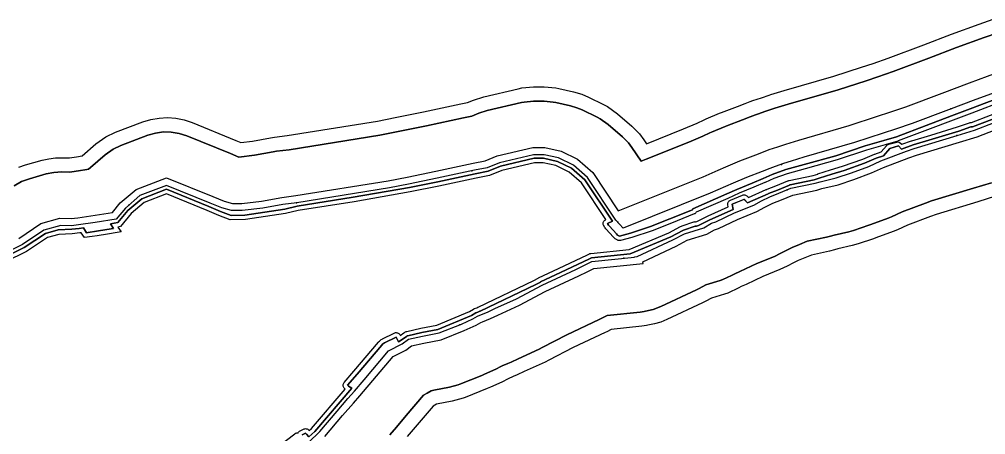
# Model space of a CAD drawing. Header units: inches. Extents: x 87989 to 118156, y 435697 to 451526.
# Drawn here: x 94006 to 94547, y 444870 to 445103 of the extents above; entities that cross this region are included whole.
import ezdxf

# ---------------------------------------------------------------- set-up
doc = ezdxf.new("R2010")
doc.units = ezdxf.units.IN
doc.header["$MEASUREMENT"] = 0
for name, color, linetype, true_color in [('As_waterkering_BWK', 7, 'Continuous', 0x7b8981), ('Beschermingszone_BWK', 7, 'Continuous', 0xcf890d), ('Grens_bebouwingsvrije_zone_BWK', 7, 'Continuous', 0x6789ae), ('Kernzone_BWK', 7, 'Continuous', 0xcb89af), ('Referentiepunten_BWK', 7, 'Continuous', 0x178980)]:
    doc.layers.add(name, color=color, linetype=linetype, true_color=true_color)

msp = doc.modelspace()

# ---------------------------------------------------------------- linework, layer by layer
at = {"layer": 'As_waterkering_BWK'}
for points in [[(94556.6497, 445063.5734), (94541.6177, 445058.1117), (94526.2696, 445052.2907), (94505.9216, 445044.6347), (94496.6933, 445041.4207), (94489.7748, 445039.1388), (94473.6199, 445033.8901), (94445.3022, 445025.6866), (94438.1498, 445023.5101), (94433.9153, 445022.1107), (94429.3264, 445020.5544), (94426.2982, 445019.3807), (94421.9305, 445017.751), (94413.1892, 445014.3912), (94405.6328, 445011.2248), (94401.3825, 445009.2768), (94392.8111, 445005.5481), (94344.002, 444986.017)], [(94198.8481, 444900.8867), (94212.6478, 444917.138), (94220.2019, 444920.973), (94223.824, 444923.6284), (94231.628, 444925.3843), (94240.9928, 444927.1603), (94253.4044, 444932.1372), (94259.8147, 444935.0847), (94262.5197, 444936.67), (94263.7218, 444937.1715), (94268.0557, 444938.8967), (94272.1562, 444940.8349), (94284.2039, 444946.3279), (94298.599, 444953.9562), (94317.4969, 444962.784), (94322.0982, 444965.0675), (94326.4598, 444967.2012), (94350.4477, 444969.7), (94350.4141, 444969.8733), (94351.9907, 444970.002), (94371.9109, 444979.3505), (94378.3567, 444982.833), (94389.2854, 444986.2059), (94393.5331, 444988.6814), (94396.0503, 444989.5066), (94406.4844, 444994.5268), (94417.19, 444998.8373), (94421.5522, 445001.2235), (94426.3276, 445003.5354), (94431.2099, 445005.4711), (94437.9661, 445008.2804), (94451.5745, 445011.1535), (94454.4323, 445011.9823), (94463.3654, 445014.0983), (94471.9302, 445016.9489), (94481.6815, 445020.5943), (94488.4124, 445023.6422), (94502.7414, 445029.0918), (94507.1767, 445030.6833), (94531.3059, 445037.8994), (94541.014, 445040.9701), (94562.1417, 445049.1646)], [(94344.002, 444986.017), (94340.047, 444990.439), (94324.049, 445014.4319), (94316.2437, 445021.1788), (94307.9093, 445025.2798), (94299.7072, 445027.1319), (94293.8864, 445027.1319), (94274.7041, 445022.634), (94267.9093, 445019.832), (94260.7673, 445018.4115), (94239.8919, 445013.9152), (94223.8704, 445010.6906), (94213.1577, 445008.4951), (94161.1763, 445000.2107), (94153.4001, 444999.2527), (94142.1064, 444997.1697), (94130.5435, 444995.7491), (94124.5781, 444995.8026), (94119.1586, 444997.2546), (94112.6021, 444999.9809), (94088.2, 445009.928), (94073.232, 445004.211), (94065.1536, 444997.234), (94059.949, 444990.962), (94048.1174, 444989.1283)], [(94048.1174, 444989.1283), (94038.9598, 444987.7089), (94034.9911, 444987.3121), (94028.9057, 444987.4444), (94019.5129, 444984.7985), (94007.4744, 444976.7287), (93995.8327, 444971.0402)], [(94167.6686, 444865.8088), (94174.0773, 444871.9005), (94183.7833, 444883.3943), (94189.8553, 444890.3909), (94193.4841, 444894.5697), (94198.8481, 444900.8867)]]:
    msp.add_lwpolyline(points, dxfattribs=at)
at = {"layer": 'Beschermingszone_BWK'}
for points in [[(94005.4217, 445020.0893), (94009.2097, 445021.3751), (94018.6024, 445024.0209), (94022.2594, 445024.8586), (94025.9812, 445025.3317), (94029.7315, 445025.4354), (94033.8319, 445025.3857), (94037.7186, 445025.9703), (94040.8517, 445026.4559), (94048.6, 445033.1452), (94054.232, 445037.12), (94059.6733, 445039.7098), (94074.9223, 445045.5315), (94079.4279, 445046.901), (94084.0683, 445047.7025), (94088.7722, 445047.9237), (94093.4674, 445047.5613), (94098.0817, 445046.6208), (94102.5441, 445045.1167), (94127.0691, 445035.119), (94129.8751, 445033.9527), (94136.3381, 445034.7468), (94146.5078, 445036.6224), (94148.7538, 445036.9676), (94155.8611, 445037.8431), (94206.3494, 445045.8896), (94216.307, 445047.9303), (94232.1421, 445051.1174), (94253.0602, 445055.6205), (94256.8549, 445056.3777), (94260.2173, 445057.7642), (94266.029, 445059.6305), (94285.2113, 445064.1285), (94287.2878, 445064.5546), (94293.8864, 445065.1319), (94299.7072, 445065.1319), (94306.3059, 445064.5546), (94308.0772, 445064.1987), (94316.2793, 445062.3466), (94320.9061, 445060.9882), (94324.6866, 445059.3756), (94333.021, 445055.2746), (94335.2437, 445054.0878), (94340.8818, 445050.1078), (94348.8992, 445043.1802), (94353.1586, 445038.8578), (94355.6652, 445035.513), (94357.1508, 445033.285), (94377.7845, 445041.5416), (94385.4776, 445044.8883), (94389.3836, 445046.6785), (94390.5605, 445047.1946), (94398.1169, 445050.361), (94399.1972, 445050.7948), (94408.1174, 445054.2223), (94412.4337, 445055.8339), (94415.2326, 445056.9187), (94416.8004, 445057.4881), (94421.5335, 445059.0927), (94425.9122, 445060.5404), (94426.7959, 445060.8208), (94434.1993, 445063.0718), (94462.1655, 445071.1754), (94477.6414, 445076.2033), (94484.171, 445078.3571), (94492.639, 445081.3063), (94512.4877, 445088.7744), (94528.0435, 445094.6722), (94543.6199, 445100.3311), (94551.4764, 445103.0477)], [(94554.0417, 445095.4703), (94546.2927, 445092.7911), (94530.828, 445087.1726), (94515.3147, 445081.2905), (94495.3636, 445073.784), (94486.7397, 445070.7804), (94480.1303, 445068.6003), (94464.5151, 445063.5271), (94436.4769, 445055.4031), (94429.1249, 445053.1673), (94428.4225, 445052.9444), (94424.0734, 445051.5066), (94419.3699, 445049.9119), (94418.1237, 445049.4594), (94415.2777, 445048.3563), (94410.9508, 445046.741), (94402.0674, 445043.3274), (94401.2087, 445042.9825), (94393.6523, 445039.8162), (94392.7168, 445039.4059), (94388.7401, 445037.5834), (94380.8669, 445034.1583), (94356.8897, 445024.5638), (94354.096, 445023.4459), (94349.0091, 445031.0749), (94347.0303, 445033.7155), (94343.6676, 445037.1279), (94335.6948, 445044.0175), (94331.2437, 445047.1596), (94329.489, 445048.0965), (94321.1546, 445052.1976), (94318.1699, 445053.4706), (94314.5172, 445054.5431), (94306.3151, 445056.3952), (94304.9167, 445056.6762), (94299.7072, 445057.1319), (94293.8864, 445057.1319), (94288.6769, 445056.6762), (94287.0377, 445056.3397), (94267.8553, 445051.8418), (94263.2671, 445050.3684), (94259.1821, 445048.6839), (94254.6828, 445047.787), (94233.7736, 445043.2854), (94217.8993, 445040.0903), (94207.7827, 445038.0171), (94156.9801, 445029.9205), (94149.732, 445029.0276), (94147.9588, 445028.7551), (94137.5525, 445026.8358), (94128.7837, 445025.7661), (94124.0234, 445027.7215), (94099.5243, 445037.7086), (94095.2806, 445039.0806), (94090.8803, 445039.8081), (94086.4208, 445039.8751), (94082.0006, 445039.28), (94077.7176, 445038.0361), (94062.5278, 445032.2363), (94058.232, 445030.1918), (94053.7857, 445027.0538), (94045.5446, 445019.9383), (94044.5612, 445018.9353), (94043.5227, 445018.7743), (94038.9439, 445018.0646), (94035.1671, 445017.4793), (94033.8202, 445017.3446), (94029.5577, 445017.4373), (94025.1232, 445017.2049), (94020.7715, 445016.3206), (94011.3788, 445013.6747), (94006.9372, 445012.0355), (94002.8088, 445009.7178)], [(94213.2648, 444870.0686), (94217.0024, 444874.3741), (94222.4783, 444880.8214), (94232.2415, 444892.3191), (94234.235, 444893.3312), (94236.4538, 444894.6951), (94237.9203, 444895.0251), (94246.7686, 444896.7031), (94251.5954, 444898.0298), (94252.5303, 444898.3873), (94264.942, 444903.3642), (94266.3551, 444903.9719), (94272.7654, 444906.9194), (94275.4891, 444908.3393), (94276.2896, 444908.8085), (94279.5213, 444910.095), (94281.3032, 444910.8699), (94285.2108, 444912.7169), (94297.0643, 444918.1214), (94298.7193, 444918.9363), (94312.4255, 444926.1995), (94330.617, 444934.6973), (94331.2779, 444935.0156), (94335.1538, 444936.9391), (94353.6594, 444938.8668), (94355.8308, 444939.1709), (94356.5739, 444939.37), (94360.9635, 444940.3329), (94365.1607, 444941.9387), (94385.0809, 444951.2872), (94386.6462, 444952.0765), (94390.4108, 444954.1104), (94398.4275, 444956.5846), (94399.888, 444957.0755), (94404.8398, 444959.3907), (94406.5558, 444960.3906), (94409.4906, 444961.5717), (94419.0074, 444966.1505), (94428.7687, 444970.0808), (94432.067, 444971.6404), (94435.7536, 444973.657), (94438.8113, 444975.1373), (94442.8737, 444976.7502), (94447.1987, 444978.5463), (94457.9783, 444980.8222), (94460.2088, 444981.3802), (94462.3271, 444981.9945), (94470.5107, 444983.933), (94473.1548, 444984.6846), (94481.7197, 444987.5352), (94482.7853, 444987.9115), (94492.5367, 444991.5569), (94494.4694, 444992.3547), (94500.3276, 444995.0075), (94513.4872, 445000.0124), (94516.8598, 445001.2225), (94540.4215, 445008.2709), (94550.363, 445011.4135)], [(94552.7757, 445003.786), (94542.7739, 445000.6249), (94519.3586, 444993.6197), (94516.2603, 444992.508), (94503.4025, 444987.6179), (94497.7695, 444985.0671), (94495.338, 444984.0634), (94485.5867, 444980.418), (94484.246, 444979.9445), (94475.6812, 444977.094), (94472.3547, 444976.1485), (94464.3644, 444974.2558), (94462.4371, 444973.6968), (94459.6309, 444972.9947), (94449.5813, 444970.873), (94445.8837, 444969.3384), (94442.0329, 444967.8087), (94439.4185, 444966.543), (94435.9062, 444964.6218), (94431.7567, 444962.6598), (94422.2392, 444958.8276), (94412.9591, 444954.3627), (94410.1853, 444953.2464), (94408.8539, 444952.4707), (94402.6242, 444949.5579), (94400.7868, 444948.9404), (94393.5216, 444946.6981), (94390.4489, 444945.0381), (94388.4796, 444944.045), (94368.5595, 444934.6965), (94365.1373, 444933.2849), (94361.5939, 444932.2132), (94357.963, 444931.4916), (94357.2199, 444931.2925), (94354.4883, 444930.9098), (94337.4178, 444929.1317), (94334.8343, 444927.8496), (94334.0028, 444927.4491), (94315.9937, 444919.0365), (94302.4653, 444911.8675), (94300.3832, 444910.8423), (94288.5798, 444905.4606), (94284.7219, 444903.6371), (94282.4802, 444902.6623), (94279.6729, 444901.5186), (94276.1075, 444899.651), (94269.6972, 444896.7035), (94267.9194, 444895.9389), (94255.5077, 444890.962), (94254.3316, 444890.5123), (94248.2592, 444888.8432), (94239.4867, 444887.1775), (94237.5772, 444886.056), (94228.5764, 444875.6432), (94223.0716, 444869.1623)]]:
    msp.add_lwpolyline(points, dxfattribs=at)
for points in [[(93996.7773, 444969.2754, 0), (94008.4746, 444974.9922, 0), (94020.3613, 444982.959, 0), (94027.4102, 444984.9453, 0), (94035.0684, 444985.3105, 0), (94039.2129, 444985.7246, 0), (94041.6016, 444986.0937, 0), (94043.3984, 444983.3379, 0), (94044.3047, 444983.4785, 0), (94048.8828, 444984.1875, 0), (94054.7988, 444985.1035, 0), (94058.5488, 444985.6855, 0), (94056.7422, 444988.4414, 0), (94061.0039, 444989.1016, 0), (94066.5859, 444995.8281, 0), (94074.2734, 445002.4687, 0), (94088.1758, 445007.7773, 0), (94111.8398, 444998.1309, 0), (94118.5137, 444995.3574, 0), (94124.3223, 444993.0723, 0), (94132.1387, 444993.2344, 0), (94154.4668, 444996.6387, 0), (94161.4551, 444998.2305, 0), (94192.8555, 445003.2344, 0), (94224.2676, 445008.7305, 0), (94240.2988, 445011.957, 0), (94261.1738, 445016.4531, 0), (94268.4902, 445017.9082, 0), (94275.3184, 445020.7227, 0), (94294.1172, 445025.1328, 0), (94299.4844, 445025.1328, 0), (94307.2383, 445023.3809, 0), (94315.1309, 445019.498, 0), (94322.5352, 445013.0957, 0), (94338.0859, 444989.7734, 0), (94335.3574, 444988.459, 0), (94335.8867, 444987.666, 0), (94336.3203, 444987.1055, 0), (94340.2754, 444982.6836, 0), (94340.9102, 444982.0879, 0), (94341.6406, 444981.6094, 0), (94341.9512, 444981.4766, 0), (94348.2227, 444983.082, 0), (94359.4316, 444986.8066, 0), (94370.2637, 444991.1406, 0), (94382.9336, 444996.2109, 0), (94383.1074, 444996.7227, 0), (94402.2148, 445005.1582, 0), (94407.8086, 445007.6641, 0), (94416.3145, 445011.252, 0), (94422.5586, 445013.7813, 0), (94427.582, 445016.1152, 0), (94435.1641, 445018.7695, 0), (94445.4004, 445021.541, 0), (94463.2598, 445026.5781, 0), (94479.6387, 445032.041, 0), (94490.1387, 445035.1504, 0), (94497.248, 445037.1816, 0), (94513.7637, 445043.4707, 0), (94528.0293, 445048.9004, 0), (94538.5488, 445052.8359, 0), (94557.1543, 445059.9375, 0)], [(94557.957, 445057.5703, 0), (94539.4336, 445050.4961, 0), (94528.9121, 445046.5625, 0), (94514.6543, 445041.1348, 0), (94498.1367, 445034.8457, 0), (94497.9355, 445034.7773, 0), (94490.8379, 445032.75, 0), (94480.4297, 445029.668, 0), (94480.3477, 445029.6426, 0), (94464.0508, 445024.207, 0), (94463.9395, 445024.1738, 0), (94446.0664, 445019.1309, 0), (94435.9063, 445016.3789, 0), (94428.5234, 445013.7969, 0), (94423.6113, 445011.5137, 0), (94423.4961, 445011.4648, 0), (94417.2695, 445008.9414, 0), (94409.0488, 445005.4746, 0), (94402.6934, 445002.6367, 0), (94385.0059, 444994.8281, 0), (94384.7793, 444994.5293, 0), (94384.5098, 444994.2676, 0), (94384.2012, 444994.0527, 0), (94383.8633, 444993.8887, 0), (94371.1934, 444988.8184, 0), (94360.3613, 444984.4844, 0), (94360.2207, 444984.4336, 0), (94349.0117, 444980.709, 0), (94348.8418, 444980.6602, 0), (94342.5703, 444979.0547, 0), (94342.166, 444978.9863, 0), (94341.7578, 444978.9844, 0), (94341.3535, 444979.0488, 0), (94340.9648, 444979.1797, 0), (94340.6563, 444979.3125, 0), (94340.2715, 444979.5176, 0), (94339.543, 444979.9941, 0), (94339.1992, 444980.2637, 0), (94338.5645, 444980.8613, 0), (94338.4121, 444981.0176, 0), (94334.457, 444985.4395, 0), (94334.3438, 444985.5742, 0), (94333.9102, 444986.1348, 0), (94333.8066, 444986.2773, 0), (94332.9629, 444987.5449, 0), (94332.8574, 444987.9473, 0), (94332.8184, 444988.3613, 0), (94332.8477, 444988.7773, 0), (94332.9434, 444989.1816, 0), (94333.1016, 444989.5664, 0), (94333.3203, 444989.9199, 0), (94333.5938, 444990.2344, 0), (94333.9141, 444990.5, 0), (94334.2734, 444990.7109, 0), (94320.6445, 445011.4277, 0), (94313.7383, 445017.3965, 0), (94306.4004, 445021.0078, 0), (94299.2051, 445022.6328, 0), (94294.4063, 445022.6328, 0), (94276.084, 445018.3359, 0), (94269.2188, 445015.5039, 0), (94261.6797, 445014.0059, 0), (94240.8105, 445009.5098, 0), (94224.7305, 445006.2734, 0), (94193.2676, 445000.7676, 0), (94161.9316, 444995.7734, 0), (94154.9336, 444994.1816, 0), (94132.3555, 444990.7383, 0), (94123.873, 444990.5625, 0), (94117.5762, 444993.0391, 0), (94110.8887, 444995.8203, 0), (94088.1465, 445005.0898, 0), (94075.5762, 445000.2891, 0), (94068.377, 444994.0723, 0), (94062.3223, 444986.7754, 0), (94060.9609, 444986.5645, 0), (94062.7676, 444983.8105, 0), (94060.498, 444983.457, 0), (94055.1816, 444982.6348, 0), (94049.2656, 444981.7168, 0), (94046.4766, 444981.2852, 0), (94042.1855, 444980.6191, 0), (94040.3887, 444983.377, 0), (94039.5293, 444983.2441, 0), (94035.2539, 444982.8164, 0), (94027.8145, 444982.4609, 0), (94021.4238, 444980.6621, 0), (94009.7246, 444972.8203, 0), (93997.9648, 444967.0742, 0)], [(94141.3886, 444856.4043, 0), (94160.065, 444870.6664, 0), (94160.3911, 444870.878, 0), (94160.7464, 444871.0356, 0), (94161.1222, 444871.1352, 0), (94161.5089, 444871.1743, 0), (94161.897, 444871.152, 0), (94162.189, 444871.539, 0), (94162.4377, 444871.8216, 0), (94162.7261, 444872.0637, 0), (94163.0475, 444872.2597, 0), (94164.9485, 444873.2308, 0), (94165.3248, 444873.3858, 0), (94165.7212, 444873.4777, 0), (94166.1272, 444873.5041, 0), (94166.5322, 444873.4643, 0), (94166.9254, 444873.3593, 0), (94167.2963, 444873.1919, 0), (94167.6351, 444872.9665, 0), (94167.9329, 444872.6892, 0), (94168.138, 444872.4643, 0), (94169.4139, 444873.6764, 0), (94188.2695, 444895.6758, 0), (94188.0234, 444895.8887, 0), (94187.7188, 444896.1992, 0), (94187.4746, 444896.5586, 0), (94187.2949, 444896.9551, 0), (94187.1855, 444897.375, 0), (94187.1523, 444897.8086, 0), (94187.1953, 444898.2422, 0), (94187.3125, 444898.6602, 0), (94187.5, 444899.0527, 0), (94187.752, 444899.4062, 0), (94187.7949, 444899.4551, 0), (94193.1309, 444905.7402, 0), (94206.9316, 444921.9922, 0), (94207.043, 444922.1152, 0), (94207.502, 444922.5898, 0), (94207.748, 444922.8105, 0), (94208.2676, 444923.2207, 0), (94208.5391, 444923.4082, 0), (94209.1074, 444923.7461, 0), (94209.252, 444923.8262, 0), (94215.6758, 444927.0859, 0), (94216.0469, 444927.2383, 0), (94216.4355, 444927.3301, 0), (94216.832, 444927.3574, 0), (94217.2305, 444927.3223, 0), (94217.6172, 444927.2227, 0), (94217.9844, 444927.0645, 0), (94218.3203, 444926.8496, 0), (94218.6172, 444926.582, 0), (94218.8691, 444926.2734, 0), (94219.0684, 444925.9277, 0), (94219.1406, 444925.7734, 0), (94221.1641, 444927.2578, 0), (94221.5, 444927.5039, 0), (94221.8027, 444927.6934, 0), (94222.1289, 444927.8398, 0), (94222.4727, 444927.9355, 0), (94222.7051, 444927.9844, 0), (94222.8359, 444928.0195, 0), (94230.6602, 444929.7793, 0), (94230.7695, 444929.8008, 0), (94239.5742, 444931.4707, 0), (94257.9375, 444939.2012, 0), (94260.2441, 444940.5527, 0), (94260.3926, 444940.6328, 0), (94260.6348, 444940.752, 0), (94260.7871, 444940.8223, 0), (94262.0234, 444941.3379, 0), (94262.7168, 444941.6172, 0), (94262.8066, 444941.6621, 0), (94293.9238, 444956.5703, 0), (94296.5195, 444957.9473, 0), (94296.666, 444958.0195, 0), (94307.8594, 444963.248, 0), (94320.9258, 444969.5098, 0), (94323.7305, 444970.877, 0), (94324.4863, 444971.2441, 0), (94325.1387, 444971.5625, 0), (94325.4102, 444971.6738, 0), (94325.6953, 444971.7539, 0), (94325.9863, 444971.8008, 0), (94347.4473, 444973.9141, 0), (94369.7383, 444983.3047, 0), (94376.2207, 444986.793, 0), (94376.7129, 444987.0605, 0), (94377.0996, 444987.2285, 0), (94383.6602, 444989.4492, 0), (94383.9941, 444989.5352, 0), (94384.3359, 444989.5762, 0), (94384.6797, 444989.5703, 0), (94384.873, 444989.5547, 0), (94385.4102, 444989.7188, 0), (94391.6074, 444992.7598, 0), (94391.6816, 444992.7949, 0), (94402.9063, 444997.8535, 0), (94402.6973, 444998.9238, 0), (94402.6563, 444999.3496, 0), (94402.6875, 444999.7773, 0), (94402.791, 445000.1934, 0), (94402.9629, 445000.584, 0), (94403.2012, 445000.9414, 0), (94403.4961, 445001.252, 0), (94403.8398, 445001.5078, 0), (94404.2207, 445001.7012, 0), (94410.9629, 445004.4141, 0), (94411.3789, 445004.541, 0), (94411.8105, 445004.5938, 0), (94412.2441, 445004.5723, 0), (94412.668, 445004.4727, 0), (94413.0703, 445004.3027, 0), (94413.4336, 445004.0664, 0), (94413.752, 445003.7695, 0), (94414.3535, 445003.1055, 0), (94424.2285, 445007.5195, 0), (94424.2949, 445007.5508, 0), (94424.3672, 445007.5859, 0), (94424.4492, 445007.625, 0), (94424.584, 445007.6836, 0), (94424.6699, 445007.7188, 0), (94429.5156, 445009.6406, 0), (94436.2637, 445012.4453, 0), (94436.375, 445012.4883, 0), (94436.5938, 445012.5625, 0), (94436.8652, 445012.6406, 0), (94437.0371, 445012.6836, 0), (94450.4824, 445015.5215, 0), (94453.125, 445016.2871, 0), (94453.2031, 445016.3105, 0), (94460.2559, 445018.6094, 0), (94467.0527, 445020.6582, 0), (94478.2988, 445024.6211, 0), (94484.832, 445027.4063, 0), (94484.9941, 445027.4688, 0), (94488.5625, 445028.7051, 0), (94491.6309, 445032.1855, 0), (94491.8965, 445032.4473, 0), (94492.1992, 445032.6641, 0), (94492.5313, 445032.8359, 0), (94492.8848, 445032.9551, 0), (94497.4004, 445034.1563, 0), (94497.9609, 445034.252, 0), (94498.623, 445034.1445, 0), (94500.2461, 445032.9766, 0), (94505.6816, 445034.9277, 0), (94505.8613, 445034.9863, 0), (94516.4512, 445038.1543, 0), (94531.3398, 445042.6797, 0), (94538.1172, 445045.0781, 0), (94538.5156, 445045.1836, 0), (94538.7559, 445045.2129, 0), (94539.2051, 445045.248, 0), (94560.4766, 445053.3457, 0)], [(94561.418, 445051.0293, 0), (94539.7598, 445042.7832, 0), (94538.9492, 445042.7207, 0), (94532.1191, 445040.3047, 0), (94517.1719, 445035.7598, 0), (94506.5781, 445032.5918, 0), (94506.502, 445032.5664, 0), (94499.9746, 445030.2246, 0), (94498.2949, 445032.166, 0), (94493.5059, 445030.5332, 0), (94490.0039, 445026.5586, 0), (94485.8125, 445025.1074, 0), (94479.2051, 445022.291, 0), (94467.8281, 445018.2813, 0), (94461.0039, 445016.2227, 0), (94453.8984, 445013.9102, 0), (94451.0879, 445013.0957, 0), (94437.5527, 445010.2363, 0), (94437.2813, 445010.1602, 0), (94437.1973, 445010.127, 0), (94430.457, 445007.3242, 0), (94425.5898, 445005.3945, 0), (94425.457, 445005.3359, 0), (94425.3164, 445005.2676, 0), (94413.7129, 445000.0801, 0), (94411.8965, 445002.0957, 0), (94405.1543, 444999.3809, 0), (94405.7422, 444996.3887, 0), (94392.709, 444990.5156, 0), (94386.3359, 444987.3887, 0), (94385.1445, 444987.0215, 0), (94384.4629, 444987.0801, 0), (94377.9004, 444984.8594, 0), (94377.4063, 444984.5938, 0), (94370.8184, 444981.0469, 0), (94348.0684, 444971.4629, 0), (94326.2305, 444969.3125, 0), (94325.582, 444968.998, 0), (94324.8281, 444968.6289, 0), (94322.0137, 444967.2578, 0), (94308.9297, 444960.9883, 0), (94297.752, 444955.7676, 0), (94297.6621, 444955.7227, 0), (94295.0488, 444954.3379, 0), (94263.8867, 444939.4063, 0), (94263.7383, 444939.3301, 0), (94262.9668, 444939.0234, 0), (94261.75, 444938.5156, 0), (94261.5078, 444938.3945, 0), (94259.0605, 444936.9609, 0), (94240.2988, 444929.0645, 0), (94231.2559, 444927.3496, 0), (94231.1895, 444927.3359, 0), (94223.3848, 444925.5801, 0), (94223.3027, 444925.5547, 0), (94222.9785, 444925.4883, 0), (94222.6406, 444925.2422, 0), (94219.1504, 444922.6816, 0), (94218.0918, 444922.1445, 0), (94216.9941, 444924.4629, 0), (94216.8086, 444924.8574, 0), (94210.3848, 444921.5957, 0), (94209.8164, 444921.2578, 0), (94209.2969, 444920.8496, 0), (94208.8359, 444920.375, 0), (94195.0371, 444904.123, 0), (94189.6719, 444897.8047, 0), (94190.0859, 444897.4121, 0), (94192, 444896.1836, 0), (94171.2285, 444871.9531, 0), (94168.0111, 444868.8936, 0), (94166.568, 444870.4758, 0), (94166.0858, 444871.0045, 0), (94164.1848, 444870.0334, 0)]]:
    msp.add_polyline3d(points, dxfattribs=at)
at = {"layer": 'Grens_bebouwingsvrije_zone_BWK'}
for points in [[(94005.4735, 444980.203), (94017.815, 444988.4759), (94028.3957, 444991.4564), (94034.835, 444991.3164), (94038.4541, 444991.6783), (94057.8387, 444994.6827), (94062.2876, 445000.044), (94071.1488, 445007.6972), (94088.2478, 445014.2281), (94114.1249, 445003.6797), (94120.4497, 445001.0497), (94125.1222, 444999.7979), (94130.3166, 444999.7513), (94141.4992, 445001.1252), (94152.7923, 445003.208), (94160.6168, 445004.172), (94212.441, 445012.4314), (94223.0743, 445014.6106), (94239.0761, 445017.8312), (94259.956, 445022.3285), (94266.7457, 445023.6789), (94273.4771, 445026.4548), (94293.4237, 445031.1319), (94300.1532, 445031.1319), (94309.2513, 445029.0775), (94318.4708, 445024.541), (94327.0757, 445017.1029), (94341.3504, 444995.6945), (94388.9581, 445014.7772), (94397.3043, 445018.4079), (94401.6162, 445020.3842), (94409.4622, 445023.6719), (94418.3886, 445027.1028), (94422.7432, 445028.7277), (94425.9121, 445029.9559), (94430.7404, 445031.5934), (94435.1248, 445033.0423), (94442.4552, 445035.273), (94470.6829, 445043.4504), (94486.6636, 445048.6426), (94493.4825, 445050.8916), (94502.5158, 445054.0377), (94522.7358, 445061.6455), (94538.137, 445067.4866), (94553.3085, 445072.9991)], [(94176.992, 444869.1522), (94186.822, 444880.7929), (94192.8759, 444887.7687), (94196.5188, 444891.9637), (94215.176, 444913.9356), (94222.3036, 444917.5541), (94225.5161, 444919.9091), (94232.4399, 444921.467), (94242.1203, 444923.3028), (94254.9853, 444928.4615), (94261.666, 444931.5333), (94264.3091, 444933.0823), (94265.2317, 444933.4672), (94269.6516, 444935.2268), (94273.8407, 444937.2068), (94285.9716, 444942.7378), (94300.3831, 444950.3747), (94319.2327, 444959.1799), (94323.8662, 444961.4794), (94327.5801, 444963.2963), (94355.205, 444966.1739), (94355.042, 444967.0154), (94373.7127, 444975.7775), (94379.9121, 444979.1268), (94390.9032, 444982.5191), (94395.1814, 444985.0123), (94397.5469, 444985.7877), (94408.1003, 444990.8653), (94418.9027, 444995.2149), (94423.3847, 444997.6665), (94427.9384, 444999.8711), (94432.715, 445001.7649), (94439.1574, 445004.4437), (94452.5461, 445007.2705), (94455.451, 445008.1129), (94464.4601, 445010.2469), (94473.2625, 445013.1766), (94483.2086, 445016.8948), (94489.9499, 445019.9474), (94504.128, 445025.3396), (94508.4261, 445026.8819), (94532.4821, 445034.0761), (94542.3417, 445037.1948), (94563.5595, 445045.4242)]]:
    msp.add_lwpolyline(points, dxfattribs=at)
at = {"layer": 'Kernzone_BWK'}
for points in [[(94002.8086, 445009.7188), (94006.9375, 445012.0352), (94011.3789, 445013.6758), (94020.7715, 445016.3203), (94025.123, 445017.2031), (94029.5586, 445017.4375), (94033.8203, 445017.3438), (94035.168, 445017.4805), (94038.9434, 445018.0664), (94043.5234, 445018.7734), (94044.5605, 445018.9336), (94045.5449, 445019.9375), (94053.7852, 445027.0547), (94058.2324, 445030.1914), (94062.5273, 445032.2344), (94077.7168, 445038.0352), (94082, 445039.2813), (94086.4199, 445039.875), (94090.8809, 445039.8086), (94095.2813, 445039.082), (94099.5234, 445037.707), (94124.0234, 445027.7227), (94128.7832, 445025.7656), (94137.5527, 445026.8359), (94147.959, 445028.7539), (94149.7324, 445029.0273), (94156.9805, 445029.9219), (94207.7832, 445038.0156), (94217.8984, 445040.0898), (94233.7734, 445043.2852), (94254.6836, 445047.7852), (94259.1816, 445048.6836), (94263.2676, 445050.3672), (94267.8555, 445051.8438), (94287.0371, 445056.3398), (94288.6777, 445056.6758), (94293.8867, 445057.1328), (94299.707, 445057.1328), (94304.916, 445056.6758), (94306.3145, 445056.3945), (94314.5176, 445054.543), (94318.1699, 445053.4688), (94321.1543, 445052.1992), (94329.4883, 445048.0977), (94331.2441, 445047.1602), (94335.6953, 445044.0156), (94343.668, 445037.1289), (94347.0313, 445033.7148), (94349.0098, 445031.0742), (94354.0957, 445023.4453), (94356.8906, 445024.5625), (94380.8672, 445034.1602), (94388.7402, 445037.582), (94392.7168, 445039.4063), (94393.6523, 445039.8164), (94401.209, 445042.9844), (94402.0684, 445043.3281), (94410.9512, 445046.7422), (94415.2773, 445048.3555), (94418.123, 445049.4609), (94419.3691, 445049.9102), (94424.0742, 445051.5078), (94428.4219, 445052.9453), (94429.125, 445053.168), (94436.4766, 445055.4023), (94464.5156, 445063.5273), (94480.1309, 445068.6016), (94486.7402, 445070.7813), (94495.3633, 445073.7852), (94515.3145, 445081.2891), (94530.8281, 445087.1719), (94546.293, 445092.793), (94554.041, 445095.4688)], [(94557.1543, 445059.9375), (94538.5488, 445052.8359), (94528.0293, 445048.9023), (94513.7637, 445043.4687), (94497.248, 445037.1836), (94490.1387, 445035.1523), (94479.6387, 445032.0391), (94463.2598, 445026.5781), (94445.4004, 445021.5391), (94435.1641, 445018.7695), (94427.582, 445016.1133), (94422.5586, 445013.7813), (94416.3145, 445011.25), (94407.8086, 445007.6641), (94402.2148, 445005.1602), (94383.1074, 444996.7227), (94382.9336, 444996.2109), (94370.2637, 444991.1406), (94359.4316, 444986.8047), (94348.2227, 444983.082), (94341.9512, 444981.4766), (94341.6406, 444981.6094), (94340.9102, 444982.0859), (94340.2754, 444982.6836), (94336.3203, 444987.1055), (94335.8867, 444987.6641), (94335.3574, 444988.457), (94338.0859, 444989.7734), (94322.5352, 445013.0977), (94315.1309, 445019.4961), (94307.2383, 445023.3828), (94299.4844, 445025.1328), (94294.1172, 445025.1328), (94275.3184, 445020.7227), (94268.4902, 445017.9102), (94261.1738, 445016.4531), (94240.2988, 445011.957), (94224.2676, 445008.7305), (94192.8555, 445003.2344), (94161.4551, 444998.2305), (94154.4668, 444996.6406), (94132.1387, 444993.2344), (94124.3223, 444993.0742), (94118.5137, 444995.3555), (94111.8398, 444998.1328), (94088.1758, 445007.7773), (94074.2734, 445002.4687), (94066.5859, 444995.8281), (94061.0039, 444989.1016), (94056.7422, 444988.4414), (94058.5488, 444985.6875), (94054.7988, 444985.1055), (94048.8828, 444984.1875), (94044.3047, 444983.4766), (94043.3984, 444983.3359), (94041.6016, 444986.0937), (94039.2129, 444985.7227), (94035.0684, 444985.3086), (94027.4102, 444984.9453), (94020.3613, 444982.9609), (94008.4746, 444974.9922), (93996.7773, 444969.2734)], [(94164.1848, 444870.0334), (94166.0858, 444871.0045), (94166.568, 444870.4758), (94168.0111, 444868.8936), (94171.2285, 444871.9531), (94192, 444896.1836), (94190.0859, 444897.4102), (94189.6719, 444897.8047), (94195.0371, 444904.1211), (94208.8359, 444920.375), (94209.2969, 444920.8477), (94209.8164, 444921.2578), (94210.3848, 444921.5977), (94216.8086, 444924.8594), (94216.9941, 444924.4648), (94218.0918, 444922.1445), (94219.1504, 444922.6836), (94222.6406, 444925.2422), (94222.9785, 444925.4883), (94223.3027, 444925.5547), (94223.3848, 444925.5781), (94231.1895, 444927.3359), (94231.2559, 444927.3477), (94240.2988, 444929.0664), (94259.0605, 444936.9609), (94261.5078, 444938.3945), (94261.75, 444938.5156), (94262.9668, 444939.0234), (94263.7383, 444939.332), (94263.8867, 444939.4063), (94295.0488, 444954.3398), (94297.6621, 444955.7227), (94297.752, 444955.7695), (94308.9297, 444960.9883), (94322.0137, 444967.2578), (94324.8281, 444968.6289), (94325.582, 444968.9961), (94326.2305, 444969.3125), (94348.0684, 444971.4648), (94370.8184, 444981.0469), (94377.4063, 444984.5938), (94377.9004, 444984.8594), (94384.4629, 444987.082), (94385.1445, 444987.0195), (94386.3359, 444987.3867), (94392.709, 444990.5156), (94405.7422, 444996.3906), (94405.1543, 444999.3828), (94411.8965, 445002.0977), (94413.7129, 445000.082), (94425.3164, 445005.2695), (94425.457, 445005.3359), (94425.5898, 445005.3945), (94430.457, 445007.3242), (94437.1973, 445010.1289), (94437.2813, 445010.1602), (94437.5527, 445010.2383), (94451.0879, 445013.0938), (94453.8984, 445013.9102), (94461.0039, 445016.2227), (94467.8281, 445018.2813), (94479.2051, 445022.2891), (94485.8125, 445025.1055), (94490.0039, 445026.5586), (94493.5059, 445030.5312), (94498.2949, 445032.1641), (94499.9746, 445030.2227), (94506.502, 445032.5664), (94506.5781, 445032.5898), (94517.1719, 445035.7617), (94532.1191, 445040.3047), (94538.9492, 445042.7227), (94539.7598, 445042.7852), (94561.418, 445051.0273)], [(94550.3633, 445011.4141), (94540.4219, 445008.2695), (94516.8594, 445001.2227), (94513.4863, 445000.0117), (94500.3281, 444995.0078), (94494.4688, 444992.3555), (94492.5371, 444991.5586), (94482.7852, 444987.9102), (94481.7188, 444987.5352), (94473.1543, 444984.6836), (94470.5098, 444983.9336), (94462.3262, 444981.9961), (94460.209, 444981.3789), (94457.9785, 444980.8203), (94447.1992, 444978.5469), (94442.873, 444976.75), (94438.8105, 444975.1367), (94435.7539, 444973.6563), (94432.0664, 444971.6406), (94428.7695, 444970.082), (94419.0078, 444966.1523), (94409.4902, 444961.5703), (94406.5566, 444960.3906), (94404.8398, 444959.3906), (94399.8887, 444957.0742), (94398.4277, 444956.5859), (94390.4102, 444954.1094), (94386.6465, 444952.0781), (94385.0801, 444951.2891), (94365.1602, 444941.9375), (94360.9629, 444940.332), (94356.5742, 444939.3711), (94355.8301, 444939.1719), (94353.6602, 444938.8672), (94335.1543, 444936.9375), (94331.2773, 444935.0156), (94330.6172, 444934.6992), (94312.4258, 444926.1992), (94298.7188, 444918.9375), (94297.0645, 444918.1211), (94285.2109, 444912.7188), (94281.3027, 444910.8711), (94279.5215, 444910.0938), (94276.2891, 444908.8086), (94275.4883, 444908.3398), (94272.7656, 444906.918), (94266.3555, 444903.9727), (94264.9414, 444903.3633), (94252.5313, 444898.3867), (94251.5957, 444898.0313), (94246.7695, 444896.7031), (94237.9199, 444895.0234), (94236.4531, 444894.6953), (94234.2344, 444893.332), (94232.2422, 444892.3203), (94222.4785, 444880.8203), (94217.002, 444874.375), (94213.2656, 444870.0703)]]:
    msp.add_lwpolyline(points, dxfattribs=at)
at = {"layer": 'Referentiepunten_BWK'}
for p in [(94527.6758, 445052.824), (94531.0555, 445037.8245), (94432.6896, 445021.695), (94259.3526, 445018.1068), (94435.9868, 445007.4574), (94067.0585, 444998.8792), (94161.0002, 445000.189), (94341.0775, 444989.2868), (94344.3958, 444969.0696), (94252.5776, 444931.8056), (94175.6415, 444873.7529)]:
    msp.add_point(p, dxfattribs=at)

doc.saveas('drawing.dxf')
